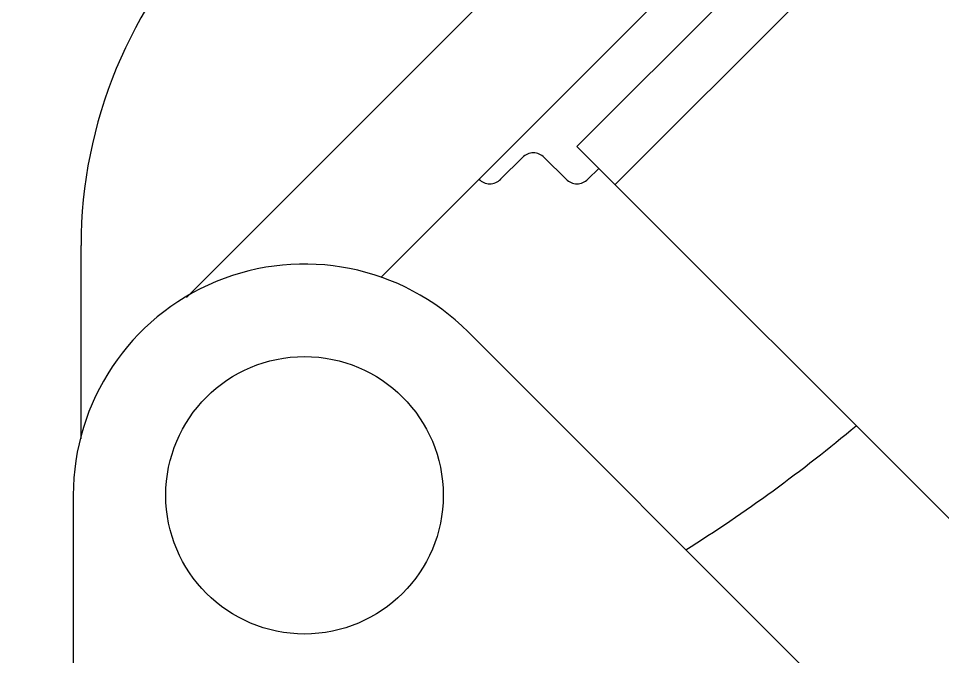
# Model space of a CAD drawing. Extents: x -1396510 to 1250330, y -1892470 to 1623980.
# Drawn here: x -1167092.5 to -1166807.1, y -50599.9 to -50402.9 of the extents above; entities that cross this region are included whole.
import ezdxf

# ---------------------------------------------------------------- set-up
doc = ezdxf.new("R2010")
doc.units = 0
doc.header["$LTSCALE"] = 1000
doc.header["$MEASUREMENT"] = 0
doc.styles.get("Standard").update_dxf_attribs({"font": 'gbenor.shx', "bigfont": 'gbcbig.shx'})
doc.dimstyles.get("Standard").update_dxf_attribs({"dimscale": 100, "dimtxt": 3.5, "dimasz": 1, "dimexe": 2.5, "dimexo": 3, "dimgap": 1.5, "dimtad": 1, "dimdec": 0, "dimzin": 0, "dimdsep": 46, "dimtxsty": 'Standard', "dimblk": 'ARCHTICK', "dimcen": 0.09, "dimadec": 0, "dimazin": 0, "dimtfac": 1, "dimtdec": 0, "dimtix": 1, "dimtmove": 2, "dimatfit": 3, "dimfxl": 0, "dimtolj": 1, "dimtzin": 0, "dimarcsym": 0})

# ---------------------------------------------------------------- blocks, each defined once
blk = doc.blocks.new('_ArchTick')
at = {"color": 0, "linetype": 'ByBlock', "const_width": 0.4}
blk.add_lwpolyline([(-0.5, -0.5), (0.5, 0.5)], dxfattribs=at)

msp = doc.modelspace()

# ---------------------------------------------------------------- linework, layer by layer
at = {"linetype": 'Continuous'}
for p, q in [((-1166919.99, -50442.4), (-1165448.43, -48970.85)), ((-1166908.21, -50454.18), (-1165436.65, -48982.63)), ((-1167040.61, -50488.98), (-1166839.21, -50287.58)), ((-1166980.59, -50482.81), (-1166812.29, -50314.51)), ((-1166919.99, -50442.4), (-1166782, -50580.39)), ((-1166943.56, -50452.51), (-1166936.83, -50445.78)), ((-1166930.09, -50445.78), (-1166923.36, -50452.51)), ((-1166916.63, -50452.51), (-1166913.26, -50449.14)), ((-1167073.14, -50532.67), (-1167073.13, -50472.93)), ((-1166819.5, -50633.77), (-1166953.64, -50499.62)), ((-1167075.52, -50550.1), (-1167075.52, -50835.95))]:
    msp.add_line(p, q, dxfattribs=at)
msp.add_circle((-1167004.13, -50550.1), 42.84, dxfattribs=at)
for centre, radius, start, end in [((-1166930.34, -50472.95), 142.79, 135.0001, 179.9914), ((-1166933.46, -50449.14), 4.76, 44.9999, 135.0001), ((-1166946.92, -50449.14), 4.76, 224.9999, 315.0001), ((-1166920, -50449.14), 4.76, 224.9999, 315.0001), ((-1167004.13, -50550.1), 71.4, 44.9999, 180), ((-1167139.6, -50163.9), 475.97, 302.1338, 309.9809)]:
    msp.add_arc(centre, radius, start, end, dxfattribs=at)

# ---------------------------------------------------------------- leaders
msp.add_leader([(-1167964.46, -50436.6), (-1166585.17, -51484.94)], dimstyle='Standard', override={"dimgap": 20, "dimtad": 0})

doc.saveas('drawing.dxf')
